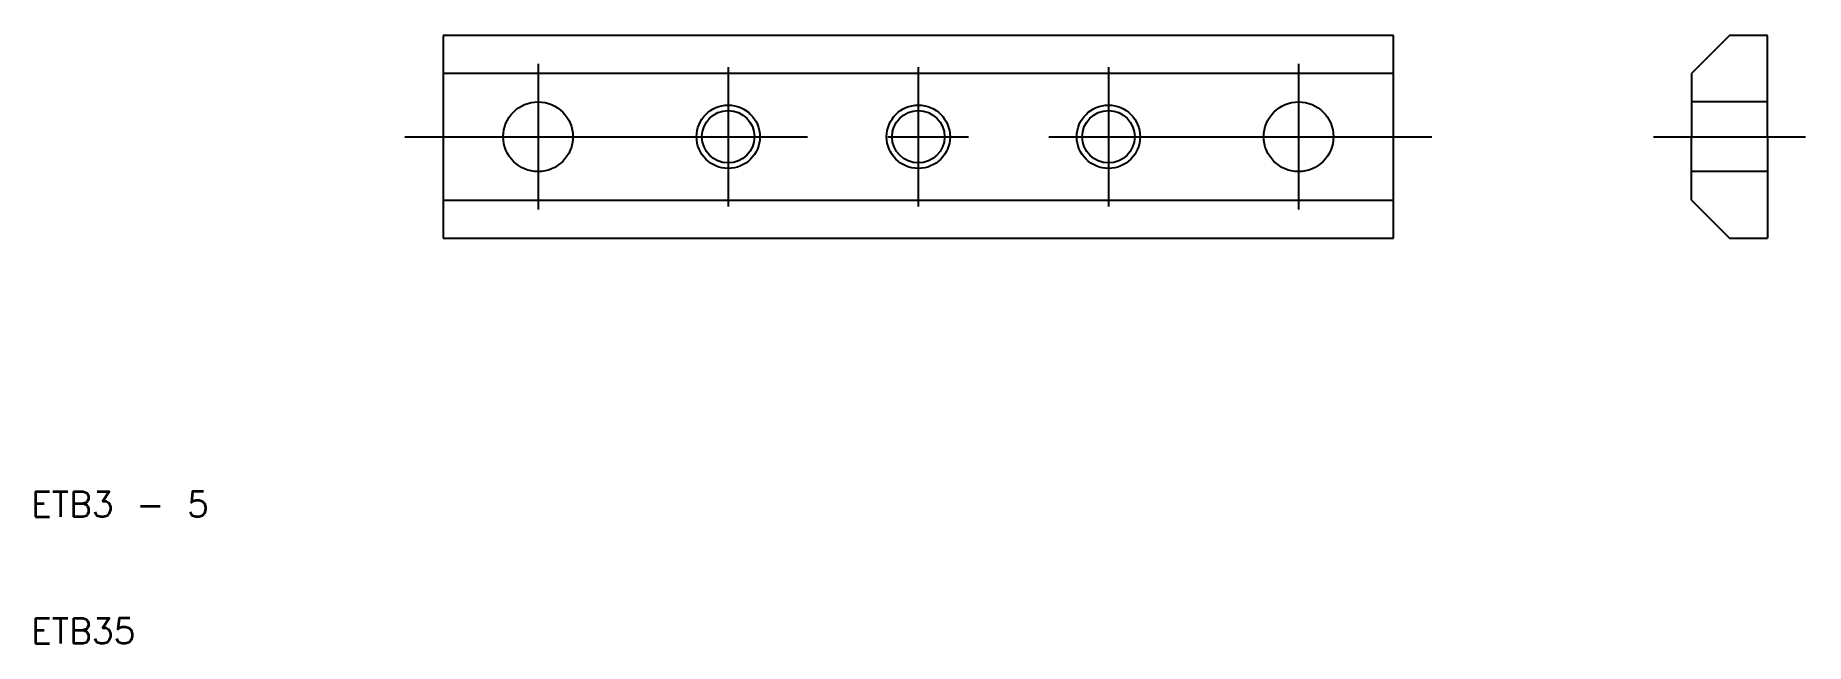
# Model space of a CAD drawing. Extents: x 10 to 150, y 10 to 58.
import ezdxf

# ---------------------------------------------------------------- set-up
doc = ezdxf.new("R2010")
doc.units = 0
doc.linetypes.add('CENTER', pattern=[50.8, 31.75, -6.35, 6.35, -6.35])
doc.linetypes.add('DASHED', pattern=[19.05, 12.7, -6.35])
doc.layers.get('0').update_dxf_attribs({"linetype": 'CONTINUOUS'})
doc.layers.add('CENTER', color=1, linetype='CENTER')
doc.styles.get("Standard").update_dxf_attribs({"font": 'txt.shx', "bigfont": 'extfont.shx'})

msp = doc.modelspace()

# ---------------------------------------------------------------- linework, layer by layer
at = {"color": 7, "linetype": 'CONTINUOUS'}
for p, q in [((117.5, 58), (42.5, 58)), ((42.5, 58), (42.5, 42)), ((117.5, 42), (117.5, 58)), ((144, 58), (141, 55)), ((147, 58), (144, 58)), ((147, 50), (147, 58)), ((117.5, 55), (42.5, 55)), ((141, 55), (141, 50)), ((141, 45), (141, 50)), ((147, 50), (147, 42)), ((42.5, 45), (117.5, 45)), ((141, 45), (144, 42)), ((42.5, 42), (117.5, 42)), ((144, 42), (147, 42))]:
    msp.add_line(p, q, dxfattribs=at)
at = {"color": 3, "linetype": 'DASHED'}
for p, q in [((147, 52.75), (141, 52.75)), ((147, 47.25), (141, 47.25))]:
    msp.add_line(p, q, dxfattribs=at)
at = {"color": 7, "linetype": 'CONTINUOUS'}
for centre, radius in [((50, 50), 2.75), ((65, 50), 2.07), ((80, 50), 2.07), ((95, 50), 2.07), ((110, 50), 2.75)]:
    msp.add_circle(centre, radius, dxfattribs=at)
at = {"color": 3, "linetype": 'CONTINUOUS'}
for centre in [(65, 50), (80, 50), (95, 50)]:
    msp.add_circle(centre, 2.5, dxfattribs=at)
at = {"layer": 'CENTER', "color": 1, "linetype": 'CENTER'}
for p, q in [((50, 55.75), (50, 44.25)), ((65, 55.5), (65, 44.5)), ((80, 55.5), (80, 44.5)), ((95, 55.5), (95, 44.5)), ((110, 55.75), (110, 44.25)), ((39.5, 50), (120.5, 50)), ((138, 50), (150, 50))]:
    msp.add_line(p, q, dxfattribs=at)

# ---------------------------------------------------------------- texts
at = {"color": 7, "linetype": 'CONTINUOUS'}
for s, p in [('ETB3 - 5', (10, 20)), ('ETB35', (10, 10))]:
    msp.add_text(s, height=2, dxfattribs=at).set_placement(p)

doc.saveas('drawing.dxf')
